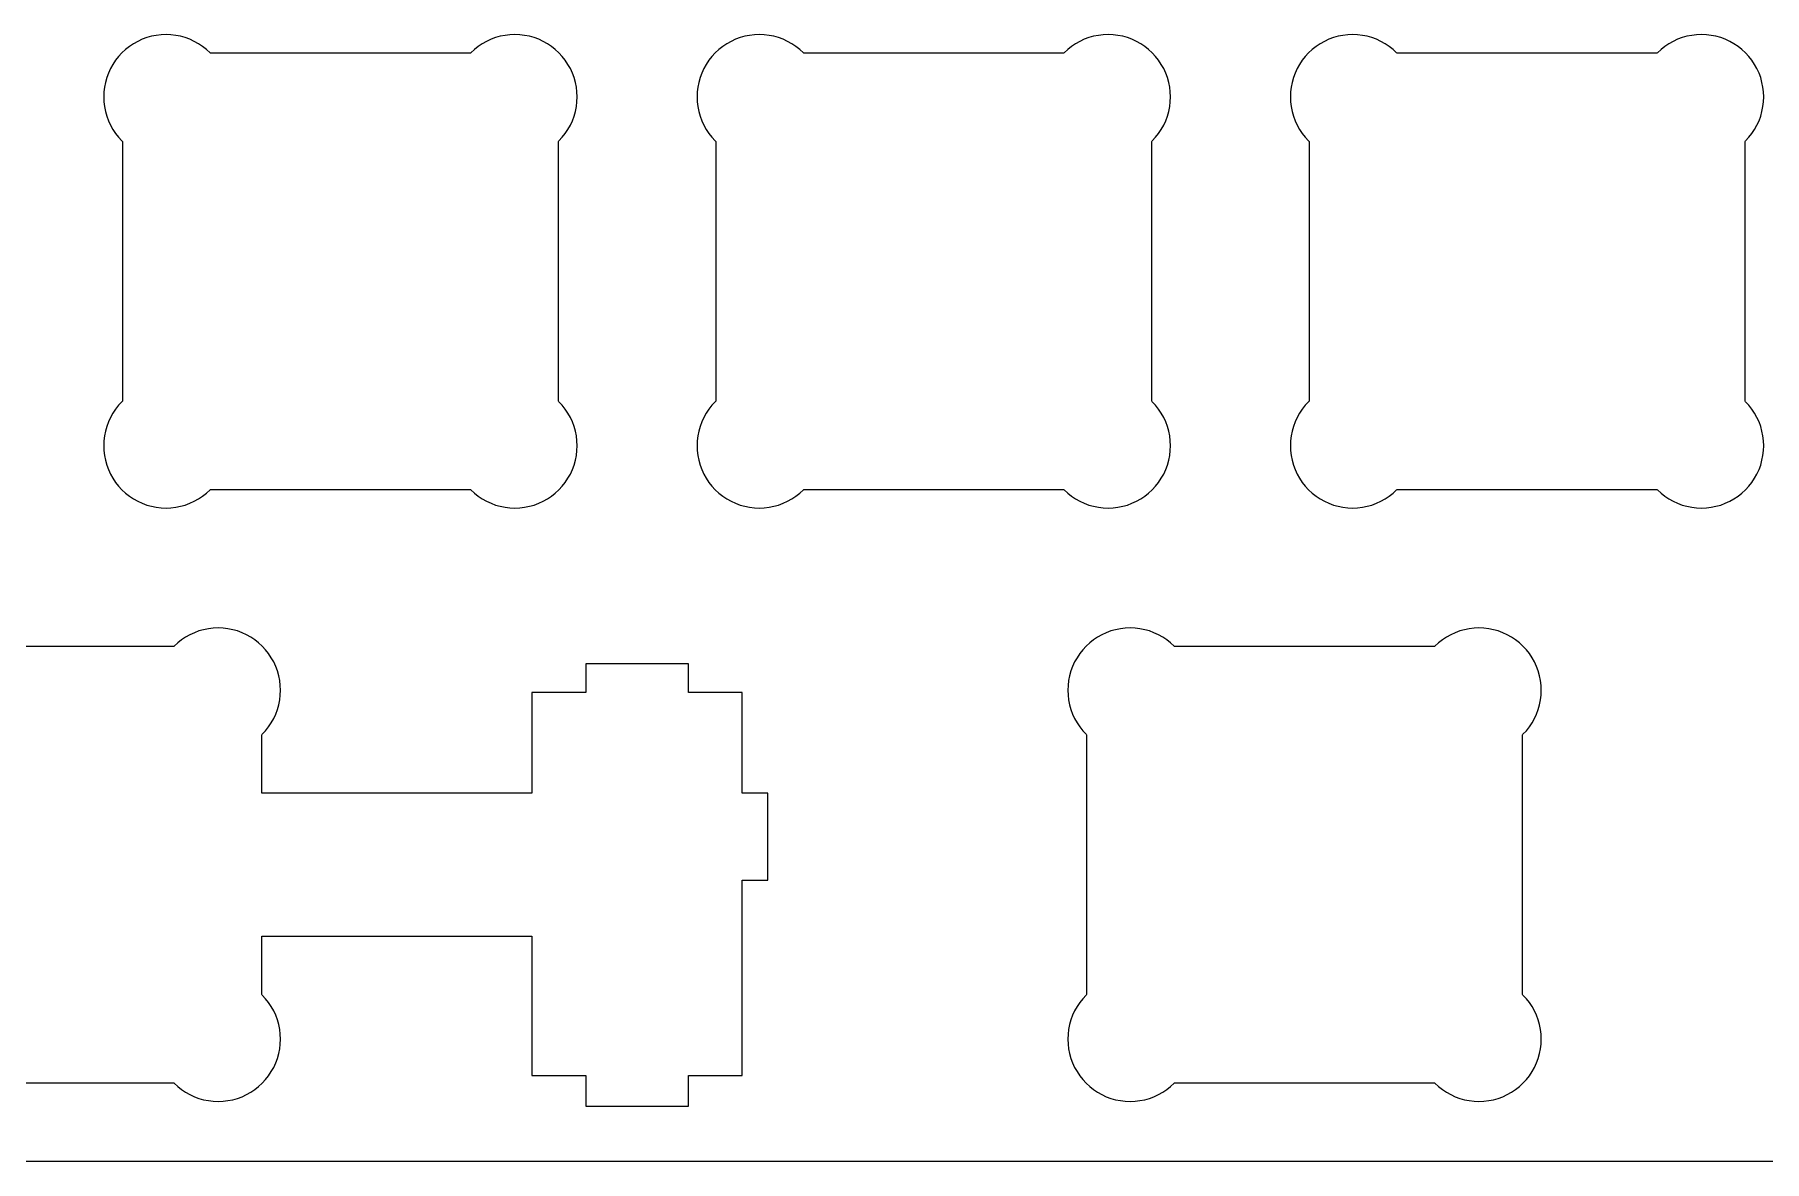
# Model space of a CAD drawing. Extents: x 0 to 286, y 0 to 95.
# Drawn here: x 133.1 to 188.7, y 0.1 to 36.3 of the extents above; entities that cross this region are included whole.
import ezdxf

# ---------------------------------------------------------------- set-up
doc = ezdxf.new("R2010")
doc.units = 0
doc.layers.get('0').update_dxf_attribs({"linetype": 'CONTINUOUS'})

msp = doc.modelspace()

# ---------------------------------------------------------------- linework, layer by layer
at = {"color": 0}
for p, q in [((136.604, 36.1156), (136.462, 36.0507)), ((136.751, 36.1707), (136.604, 36.1156)), ((136.902, 36.2133), (136.751, 36.1707)), ((137.057, 36.2437), (136.902, 36.2133)), ((137.213, 36.2617), (137.057, 36.2437)), ((137.37, 36.2673), (137.213, 36.2617)), ((137.525, 36.2617), (137.37, 36.2673)), ((137.681, 36.2437), (137.525, 36.2617)), ((137.836, 36.2133), (137.681, 36.2437)), ((137.987, 36.1707), (137.836, 36.2133)), ((138.135, 36.1156), (137.987, 36.1707)), ((138.277, 36.0507), (138.135, 36.1156)), ((147.804, 36.1156), (147.662, 36.0507)), ((147.95, 36.1707), (147.804, 36.1156)), ((148.103, 36.2133), (147.95, 36.1707)), ((148.256, 36.2437), (148.103, 36.2133)), ((148.413, 36.2617), (148.256, 36.2437)), ((148.571, 36.2673), (148.413, 36.2617)), ((148.726, 36.2617), (148.571, 36.2673)), ((148.882, 36.2437), (148.726, 36.2617)), ((149.036, 36.2133), (148.882, 36.2437)), ((149.188, 36.1707), (149.036, 36.2133)), ((149.335, 36.1156), (149.188, 36.1707)), ((149.477, 36.0507), (149.335, 36.1156)), ((155.654, 36.1156), (155.512, 36.0507)), ((155.801, 36.1707), (155.654, 36.1156)), ((155.952, 36.2133), (155.801, 36.1707)), ((156.107, 36.2437), (155.952, 36.2133)), ((156.263, 36.2617), (156.107, 36.2437)), ((156.42, 36.2673), (156.263, 36.2617)), ((156.575, 36.2617), (156.42, 36.2673)), ((156.731, 36.2437), (156.575, 36.2617)), ((156.886, 36.2133), (156.731, 36.2437)), ((157.037, 36.1707), (156.886, 36.2133)), ((157.185, 36.1156), (157.037, 36.1707)), ((157.327, 36.0507), (157.185, 36.1156)), ((166.854, 36.1156), (166.712, 36.0507)), ((167, 36.1707), (166.854, 36.1156)), ((167.153, 36.2133), (167, 36.1707)), ((167.306, 36.2437), (167.153, 36.2133)), ((167.463, 36.2617), (167.306, 36.2437)), ((167.621, 36.2673), (167.463, 36.2617)), ((167.776, 36.2617), (167.621, 36.2673)), ((167.932, 36.2437), (167.776, 36.2617)), ((168.086, 36.2133), (167.932, 36.2437)), ((168.238, 36.1707), (168.086, 36.2133)), ((168.385, 36.1156), (168.238, 36.1707)), ((168.527, 36.0507), (168.385, 36.1156)), ((174.704, 36.1156), (174.562, 36.0507)), ((174.851, 36.1707), (174.704, 36.1156)), ((175.002, 36.2133), (174.851, 36.1707)), ((175.157, 36.2437), (175.002, 36.2133)), ((175.313, 36.2617), (175.157, 36.2437)), ((175.47, 36.2673), (175.313, 36.2617)), ((175.625, 36.2617), (175.47, 36.2673)), ((175.781, 36.2437), (175.625, 36.2617)), ((175.936, 36.2133), (175.781, 36.2437)), ((176.087, 36.1707), (175.936, 36.2133)), ((176.235, 36.1156), (176.087, 36.1707)), ((176.377, 36.0507), (176.235, 36.1156)), ((185.904, 36.1156), (185.762, 36.0507)), ((186.05, 36.1707), (185.904, 36.1156)), ((186.203, 36.2133), (186.05, 36.1707)), ((186.356, 36.2437), (186.203, 36.2133)), ((186.513, 36.2617), (186.356, 36.2437)), ((186.671, 36.2673), (186.513, 36.2617)), ((186.826, 36.2617), (186.671, 36.2673)), ((186.982, 36.2437), (186.826, 36.2617)), ((187.136, 36.2133), (186.982, 36.2437)), ((187.288, 36.1707), (187.136, 36.2133)), ((187.435, 36.1156), (187.288, 36.1707)), ((187.577, 36.0507), (187.435, 36.1156)), ((135.848, 35.5671), (135.751, 35.4432)), ((135.955, 35.6828), (135.848, 35.5671)), ((136.07, 35.789), (135.955, 35.6828)), ((136.194, 35.887), (136.07, 35.789)), ((136.325, 35.9738), (136.194, 35.887)), ((136.462, 36.0507), (136.325, 35.9738)), ((138.414, 35.9738), (138.277, 36.0507)), ((138.545, 35.887), (138.414, 35.9738)), ((138.668, 35.789), (138.545, 35.887)), ((138.783, 35.6828), (138.668, 35.789)), ((138.797, 35.6676), (138.783, 35.6828)), ((147.141, 35.6676), (138.797, 35.6676)), ((147.155, 35.6828), (147.141, 35.6676)), ((147.271, 35.789), (147.155, 35.6828)), ((147.394, 35.887), (147.271, 35.789)), ((147.525, 35.9738), (147.394, 35.887)), ((147.662, 36.0507), (147.525, 35.9738)), ((149.614, 35.9738), (149.477, 36.0507)), ((149.745, 35.887), (149.614, 35.9738)), ((149.867, 35.789), (149.745, 35.887)), ((149.984, 35.6828), (149.867, 35.789)), ((150.09, 35.5671), (149.984, 35.6828)), ((150.188, 35.4432), (150.09, 35.5671)), ((154.898, 35.5671), (154.801, 35.4432)), ((155.005, 35.6828), (154.898, 35.5671)), ((155.12, 35.789), (155.005, 35.6828)), ((155.244, 35.887), (155.12, 35.789)), ((155.375, 35.9738), (155.244, 35.887)), ((155.512, 36.0507), (155.375, 35.9738)), ((157.464, 35.9738), (157.327, 36.0507)), ((157.595, 35.887), (157.464, 35.9738)), ((157.718, 35.789), (157.595, 35.887)), ((157.833, 35.6828), (157.718, 35.789)), ((157.847, 35.6676), (157.833, 35.6828)), ((166.191, 35.6676), (157.847, 35.6676)), ((166.205, 35.6828), (166.191, 35.6676)), ((166.321, 35.789), (166.205, 35.6828)), ((166.444, 35.887), (166.321, 35.789)), ((166.575, 35.9738), (166.444, 35.887)), ((166.712, 36.0507), (166.575, 35.9738)), ((168.664, 35.9738), (168.527, 36.0507)), ((168.795, 35.887), (168.664, 35.9738)), ((168.917, 35.789), (168.795, 35.887)), ((169.034, 35.6828), (168.917, 35.789)), ((169.14, 35.5671), (169.034, 35.6828)), ((169.238, 35.4432), (169.14, 35.5671)), ((173.948, 35.5671), (173.851, 35.4432)), ((174.055, 35.6828), (173.948, 35.5671)), ((174.17, 35.789), (174.055, 35.6828)), ((174.294, 35.887), (174.17, 35.789)), ((174.425, 35.9738), (174.294, 35.887)), ((174.562, 36.0507), (174.425, 35.9738)), ((176.514, 35.9738), (176.377, 36.0507)), ((176.645, 35.887), (176.514, 35.9738)), ((176.768, 35.789), (176.645, 35.887)), ((176.883, 35.6828), (176.768, 35.789)), ((176.897, 35.6676), (176.883, 35.6828)), ((185.241, 35.6676), (176.897, 35.6676)), ((185.255, 35.6828), (185.241, 35.6676)), ((185.371, 35.789), (185.255, 35.6828)), ((185.494, 35.887), (185.371, 35.789)), ((185.625, 35.9738), (185.494, 35.887)), ((185.762, 36.0507), (185.625, 35.9738)), ((187.714, 35.9738), (187.577, 36.0507)), ((187.845, 35.887), (187.714, 35.9738)), ((187.967, 35.789), (187.845, 35.887)), ((188.084, 35.6828), (187.967, 35.789)), ((188.19, 35.5671), (188.084, 35.6828)), ((188.288, 35.4432), (188.19, 35.5671)), ((135.522, 35.0339), (135.467, 34.8864)), ((135.587, 35.1758), (135.522, 35.0339)), ((135.664, 35.3123), (135.587, 35.1758)), ((135.751, 35.4432), (135.664, 35.3123)), ((150.275, 35.3123), (150.188, 35.4432)), ((150.352, 35.1758), (150.275, 35.3123)), ((150.417, 35.0339), (150.352, 35.1758)), ((150.472, 34.8864), (150.417, 35.0339)), ((154.572, 35.0339), (154.517, 34.8864)), ((154.637, 35.1758), (154.572, 35.0339)), ((154.714, 35.3123), (154.637, 35.1758)), ((154.801, 35.4432), (154.714, 35.3123)), ((169.325, 35.3123), (169.238, 35.4432)), ((169.402, 35.1758), (169.325, 35.3123)), ((169.467, 35.0339), (169.402, 35.1758)), ((169.522, 34.8864), (169.467, 35.0339)), ((173.622, 35.0339), (173.567, 34.8864)), ((173.687, 35.1758), (173.622, 35.0339)), ((173.764, 35.3123), (173.687, 35.1758)), ((173.851, 35.4432), (173.764, 35.3123)), ((188.375, 35.3123), (188.288, 35.4432)), ((188.452, 35.1758), (188.375, 35.3123)), ((188.517, 35.0339), (188.452, 35.1758)), ((188.572, 34.8864), (188.517, 35.0339)), ((135.394, 34.5805), (135.376, 34.4248)), ((135.425, 34.7348), (135.394, 34.5805)), ((135.467, 34.8864), (135.425, 34.7348)), ((150.513, 34.7348), (150.472, 34.8864)), ((150.545, 34.5805), (150.513, 34.7348)), ((150.563, 34.4248), (150.545, 34.5805)), ((154.444, 34.5805), (154.426, 34.4248)), ((154.475, 34.7348), (154.444, 34.5805)), ((154.517, 34.8864), (154.475, 34.7348)), ((169.563, 34.7348), (169.522, 34.8864)), ((169.595, 34.5805), (169.563, 34.7348)), ((169.613, 34.4248), (169.595, 34.5805)), ((173.494, 34.5805), (173.476, 34.4248)), ((173.525, 34.7348), (173.494, 34.5805)), ((173.567, 34.8864), (173.525, 34.7348)), ((188.613, 34.7348), (188.572, 34.8864)), ((188.645, 34.5805), (188.613, 34.7348)), ((188.663, 34.4248), (188.645, 34.5805)), ((135.376, 34.4248), (135.369, 34.269)), ((135.369, 34.269), (135.376, 34.112)), ((135.376, 34.112), (135.394, 33.9562)), ((135.394, 33.9562), (135.425, 33.8019)), ((150.513, 33.8019), (150.545, 33.9562)), ((150.545, 33.9562), (150.563, 34.112)), ((150.57, 34.269), (150.563, 34.4248)), ((150.563, 34.112), (150.57, 34.269)), ((154.426, 34.4248), (154.42, 34.269)), ((154.42, 34.269), (154.426, 34.112)), ((154.426, 34.112), (154.444, 33.9562)), ((154.444, 33.9562), (154.475, 33.8019)), ((169.563, 33.8019), (169.595, 33.9562)), ((169.595, 33.9562), (169.613, 34.112)), ((169.62, 34.269), (169.613, 34.4248)), ((169.613, 34.112), (169.62, 34.269)), ((173.476, 34.4248), (173.469, 34.269)), ((173.469, 34.269), (173.476, 34.112)), ((173.476, 34.112), (173.494, 33.9562)), ((173.494, 33.9562), (173.525, 33.8019)), ((188.613, 33.8019), (188.645, 33.9562)), ((188.645, 33.9562), (188.663, 34.112)), ((188.67, 34.269), (188.663, 34.4248)), ((188.663, 34.112), (188.67, 34.269)), ((135.425, 33.8019), (135.467, 33.6503)), ((135.467, 33.6503), (135.522, 33.5029)), ((135.522, 33.5029), (135.587, 33.3609)), ((135.587, 33.3609), (135.664, 33.2231)), ((150.275, 33.2231), (150.352, 33.3609)), ((150.352, 33.3609), (150.417, 33.5029)), ((150.417, 33.5029), (150.472, 33.6503)), ((150.472, 33.6503), (150.513, 33.8019)), ((154.475, 33.8019), (154.517, 33.6503)), ((154.517, 33.6503), (154.572, 33.5029)), ((154.572, 33.5029), (154.637, 33.3609)), ((154.637, 33.3609), (154.714, 33.2231)), ((169.325, 33.2231), (169.402, 33.3609)), ((169.402, 33.3609), (169.467, 33.5029)), ((169.467, 33.5029), (169.522, 33.6503)), ((169.522, 33.6503), (169.563, 33.8019)), ((173.525, 33.8019), (173.567, 33.6503)), ((173.567, 33.6503), (173.622, 33.5029)), ((173.622, 33.5029), (173.687, 33.3609)), ((173.687, 33.3609), (173.764, 33.2231)), ((188.375, 33.2231), (188.452, 33.3609)), ((188.452, 33.3609), (188.517, 33.5029)), ((188.517, 33.5029), (188.572, 33.6503)), ((188.572, 33.6503), (188.613, 33.8019)), ((135.664, 33.2231), (135.751, 33.0922)), ((135.751, 33.0922), (135.848, 32.9696)), ((135.848, 32.9696), (135.955, 32.8538)), ((135.955, 32.8538), (135.97, 32.84)), ((135.97, 32.84), (135.97, 24.496)), ((149.969, 32.84), (149.984, 32.8538)), ((149.969, 24.496), (149.969, 32.84)), ((149.984, 32.8538), (150.09, 32.9696)), ((150.09, 32.9696), (150.188, 33.0922)), ((150.188, 33.0922), (150.275, 33.2231)), ((154.714, 33.2231), (154.801, 33.0922)), ((154.801, 33.0922), (154.898, 32.9696)), ((154.898, 32.9696), (155.005, 32.8538)), ((155.005, 32.8538), (155.02, 32.84)), ((155.02, 32.84), (155.02, 24.496)), ((169.019, 32.84), (169.034, 32.8538)), ((169.019, 24.496), (169.019, 32.84)), ((169.034, 32.8538), (169.14, 32.9696)), ((169.14, 32.9696), (169.238, 33.0922)), ((169.238, 33.0922), (169.325, 33.2231)), ((173.764, 33.2231), (173.851, 33.0922)), ((173.851, 33.0922), (173.948, 32.9696)), ((173.948, 32.9696), (174.055, 32.8538)), ((174.055, 32.8538), (174.07, 32.84)), ((174.07, 32.84), (174.07, 24.496)), ((188.069, 32.84), (188.084, 32.8538)), ((188.069, 24.496), (188.069, 32.84)), ((188.084, 32.8538), (188.19, 32.9696)), ((188.19, 32.9696), (188.288, 33.0922)), ((188.288, 33.0922), (188.375, 33.2231)), ((135.955, 24.4822), (135.848, 24.3665)), ((135.97, 24.496), (135.955, 24.4822)), ((149.984, 24.4822), (149.969, 24.496)), ((150.09, 24.3665), (149.984, 24.4822)), ((155.005, 24.4822), (154.898, 24.3665)), ((155.02, 24.496), (155.005, 24.4822)), ((169.034, 24.4822), (169.019, 24.496)), ((169.14, 24.3665), (169.034, 24.4822)), ((174.055, 24.4822), (173.948, 24.3665)), ((174.07, 24.496), (174.055, 24.4822)), ((188.084, 24.4822), (188.069, 24.496)), ((188.19, 24.3665), (188.084, 24.4822)), ((135.587, 23.9751), (135.522, 23.8332)), ((135.664, 24.1129), (135.587, 23.9751)), ((135.751, 24.2438), (135.664, 24.1129)), ((135.848, 24.3665), (135.751, 24.2438)), ((150.188, 24.2438), (150.09, 24.3665)), ((150.275, 24.1129), (150.188, 24.2438)), ((150.352, 23.9751), (150.275, 24.1129)), ((150.417, 23.8332), (150.352, 23.9751)), ((154.637, 23.9751), (154.572, 23.8332)), ((154.714, 24.1129), (154.637, 23.9751)), ((154.801, 24.2438), (154.714, 24.1129)), ((154.898, 24.3665), (154.801, 24.2438)), ((169.238, 24.2438), (169.14, 24.3665)), ((169.325, 24.1129), (169.238, 24.2438)), ((169.402, 23.9751), (169.325, 24.1129)), ((169.467, 23.8332), (169.402, 23.9751)), ((173.687, 23.9751), (173.622, 23.8332)), ((173.764, 24.1129), (173.687, 23.9751)), ((173.851, 24.2438), (173.764, 24.1129)), ((173.948, 24.3665), (173.851, 24.2438)), ((188.288, 24.2438), (188.19, 24.3665)), ((188.375, 24.1129), (188.288, 24.2438)), ((188.452, 23.9751), (188.375, 24.1129)), ((188.517, 23.8332), (188.452, 23.9751)), ((135.394, 23.3812), (135.376, 23.2241)), ((135.425, 23.5341), (135.394, 23.3812)), ((135.467, 23.6871), (135.425, 23.5341)), ((135.522, 23.8332), (135.467, 23.6871)), ((150.472, 23.6871), (150.417, 23.8332)), ((150.513, 23.5341), (150.472, 23.6871)), ((150.545, 23.3812), (150.513, 23.5341)), ((150.563, 23.2241), (150.545, 23.3812)), ((154.444, 23.3812), (154.426, 23.2241)), ((154.475, 23.5341), (154.444, 23.3812)), ((154.517, 23.6871), (154.475, 23.5341)), ((154.572, 23.8332), (154.517, 23.6871)), ((169.522, 23.6871), (169.467, 23.8332)), ((169.563, 23.5341), (169.522, 23.6871)), ((169.595, 23.3812), (169.563, 23.5341)), ((169.613, 23.2241), (169.595, 23.3812)), ((173.494, 23.3812), (173.476, 23.2241)), ((173.525, 23.5341), (173.494, 23.3812)), ((173.567, 23.6871), (173.525, 23.5341)), ((173.622, 23.8332), (173.567, 23.6871)), ((188.572, 23.6871), (188.517, 23.8332)), ((188.613, 23.5341), (188.572, 23.6871)), ((188.645, 23.3812), (188.613, 23.5341)), ((188.663, 23.2241), (188.645, 23.3812)), ((135.376, 23.2241), (135.369, 23.0684)), ((135.369, 23.0684), (135.376, 22.9113)), ((135.376, 22.9113), (135.394, 22.7555)), ((150.545, 22.7555), (150.563, 22.9113)), ((150.57, 23.0684), (150.563, 23.2241)), ((150.563, 22.9113), (150.57, 23.0684)), ((154.426, 23.2241), (154.42, 23.0684)), ((154.42, 23.0684), (154.426, 22.9113)), ((154.426, 22.9113), (154.444, 22.7555)), ((169.595, 22.7555), (169.613, 22.9113)), ((169.62, 23.0684), (169.613, 23.2241)), ((169.613, 22.9113), (169.62, 23.0684)), ((173.476, 23.2241), (173.469, 23.0684)), ((173.469, 23.0684), (173.476, 22.9113)), ((173.476, 22.9113), (173.494, 22.7555)), ((188.645, 22.7555), (188.663, 22.9113)), ((188.67, 23.0684), (188.663, 23.2241)), ((188.663, 22.9113), (188.67, 23.0684)), ((135.394, 22.7555), (135.425, 22.6012)), ((135.425, 22.6012), (135.467, 22.4496)), ((135.467, 22.4496), (135.522, 22.3022)), ((135.522, 22.3022), (135.587, 22.1602)), ((150.352, 22.1602), (150.417, 22.3022)), ((150.417, 22.3022), (150.472, 22.4496)), ((150.472, 22.4496), (150.513, 22.6012)), ((150.513, 22.6012), (150.545, 22.7555)), ((154.444, 22.7555), (154.475, 22.6012)), ((154.475, 22.6012), (154.517, 22.4496)), ((154.517, 22.4496), (154.572, 22.3022)), ((154.572, 22.3022), (154.637, 22.1602)), ((169.402, 22.1602), (169.467, 22.3022)), ((169.467, 22.3022), (169.522, 22.4496)), ((169.522, 22.4496), (169.563, 22.6012)), ((169.563, 22.6012), (169.595, 22.7555)), ((173.494, 22.7555), (173.525, 22.6012)), ((173.525, 22.6012), (173.567, 22.4496)), ((173.567, 22.4496), (173.622, 22.3022)), ((173.622, 22.3022), (173.687, 22.1602)), ((188.452, 22.1602), (188.517, 22.3022)), ((188.517, 22.3022), (188.572, 22.4496)), ((188.572, 22.4496), (188.613, 22.6012)), ((188.613, 22.6012), (188.645, 22.7555)), ((135.587, 22.1602), (135.664, 22.0238)), ((135.664, 22.0238), (135.751, 21.8929)), ((135.751, 21.8929), (135.848, 21.7702)), ((135.848, 21.7702), (135.955, 21.6531)), ((138.783, 21.6531), (138.797, 21.6683)), ((138.797, 21.6683), (147.141, 21.6683)), ((147.141, 21.6683), (147.155, 21.6531)), ((149.984, 21.6531), (150.09, 21.7702)), ((150.09, 21.7702), (150.188, 21.8929)), ((150.188, 21.8929), (150.275, 22.0238)), ((150.275, 22.0238), (150.352, 22.1602)), ((154.637, 22.1602), (154.714, 22.0238)), ((154.714, 22.0238), (154.801, 21.8929)), ((154.801, 21.8929), (154.898, 21.7702)), ((154.898, 21.7702), (155.005, 21.6531)), ((157.833, 21.6531), (157.847, 21.6683)), ((157.847, 21.6683), (166.191, 21.6683)), ((166.191, 21.6683), (166.205, 21.6531)), ((169.034, 21.6531), (169.14, 21.7702)), ((169.14, 21.7702), (169.238, 21.8929)), ((169.238, 21.8929), (169.325, 22.0238)), ((169.325, 22.0238), (169.402, 22.1602)), ((173.687, 22.1602), (173.764, 22.0238)), ((173.764, 22.0238), (173.851, 21.8929)), ((173.851, 21.8929), (173.948, 21.7702)), ((173.948, 21.7702), (174.055, 21.6531)), ((176.883, 21.6531), (176.897, 21.6683)), ((176.897, 21.6683), (185.241, 21.6683)), ((185.241, 21.6683), (185.255, 21.6531)), ((188.084, 21.6531), (188.19, 21.7702)), ((188.19, 21.7702), (188.288, 21.8929)), ((188.288, 21.8929), (188.375, 22.0238)), ((188.375, 22.0238), (188.452, 22.1602)), ((135.955, 21.6531), (136.07, 21.547)), ((136.07, 21.547), (136.194, 21.4492)), ((136.194, 21.4492), (136.325, 21.3624)), ((136.325, 21.3624), (136.462, 21.2852)), ((136.462, 21.2852), (136.604, 21.2204)), ((136.604, 21.2204), (136.751, 21.1653)), ((136.751, 21.1653), (136.902, 21.1239)), ((136.902, 21.1239), (137.057, 21.0923)), ((137.681, 21.0923), (137.836, 21.1239)), ((137.836, 21.1239), (137.987, 21.1653)), ((137.987, 21.1653), (138.135, 21.2204)), ((138.135, 21.2204), (138.277, 21.2852)), ((138.277, 21.2852), (138.414, 21.3624)), ((138.414, 21.3624), (138.545, 21.4492)), ((138.545, 21.4492), (138.668, 21.547)), ((138.668, 21.547), (138.783, 21.6531)), ((147.155, 21.6531), (147.271, 21.547)), ((147.271, 21.547), (147.394, 21.4492)), ((147.394, 21.4492), (147.525, 21.3624)), ((147.525, 21.3624), (147.662, 21.2852)), ((147.662, 21.2852), (147.804, 21.2204)), ((147.804, 21.2204), (147.95, 21.1653)), ((147.95, 21.1653), (148.103, 21.1239)), ((148.103, 21.1239), (148.256, 21.0923)), ((148.882, 21.0923), (149.036, 21.1239)), ((149.036, 21.1239), (149.188, 21.1653)), ((149.188, 21.1653), (149.335, 21.2204)), ((149.335, 21.2204), (149.477, 21.2852)), ((149.477, 21.2852), (149.614, 21.3624)), ((149.614, 21.3624), (149.745, 21.4492)), ((149.745, 21.4492), (149.867, 21.547)), ((149.867, 21.547), (149.984, 21.6531)), ((155.005, 21.6531), (155.12, 21.547)), ((155.12, 21.547), (155.244, 21.4492)), ((155.244, 21.4492), (155.375, 21.3624)), ((155.375, 21.3624), (155.512, 21.2852)), ((155.512, 21.2852), (155.654, 21.2204)), ((155.654, 21.2204), (155.801, 21.1653)), ((155.801, 21.1653), (155.952, 21.1239)), ((155.952, 21.1239), (156.107, 21.0923)), ((156.731, 21.0923), (156.886, 21.1239)), ((156.886, 21.1239), (157.037, 21.1653)), ((157.037, 21.1653), (157.185, 21.2204)), ((157.185, 21.2204), (157.327, 21.2852)), ((157.327, 21.2852), (157.464, 21.3624)), ((157.464, 21.3624), (157.595, 21.4492)), ((157.595, 21.4492), (157.718, 21.547)), ((157.718, 21.547), (157.833, 21.6531)), ((166.205, 21.6531), (166.321, 21.547)), ((166.321, 21.547), (166.444, 21.4492)), ((166.444, 21.4492), (166.575, 21.3624)), ((166.575, 21.3624), (166.712, 21.2852)), ((166.712, 21.2852), (166.854, 21.2204)), ((166.854, 21.2204), (167, 21.1653)), ((167, 21.1653), (167.153, 21.1239)), ((167.153, 21.1239), (167.306, 21.0923)), ((167.932, 21.0923), (168.086, 21.1239)), ((168.086, 21.1239), (168.238, 21.1653)), ((168.238, 21.1653), (168.385, 21.2204)), ((168.385, 21.2204), (168.527, 21.2852)), ((168.527, 21.2852), (168.664, 21.3624)), ((168.664, 21.3624), (168.795, 21.4492)), ((168.795, 21.4492), (168.917, 21.547)), ((168.917, 21.547), (169.034, 21.6531)), ((174.055, 21.6531), (174.17, 21.547)), ((174.17, 21.547), (174.294, 21.4492)), ((174.294, 21.4492), (174.425, 21.3624)), ((174.425, 21.3624), (174.562, 21.2852)), ((174.562, 21.2852), (174.704, 21.2204)), ((174.704, 21.2204), (174.851, 21.1653)), ((174.851, 21.1653), (175.002, 21.1239)), ((175.002, 21.1239), (175.157, 21.0923)), ((175.781, 21.0923), (175.936, 21.1239)), ((175.936, 21.1239), (176.087, 21.1653)), ((176.087, 21.1653), (176.235, 21.2204)), ((176.235, 21.2204), (176.377, 21.2852)), ((176.377, 21.2852), (176.514, 21.3624)), ((176.514, 21.3624), (176.645, 21.4492)), ((176.645, 21.4492), (176.768, 21.547)), ((176.768, 21.547), (176.883, 21.6531)), ((185.255, 21.6531), (185.371, 21.547)), ((185.371, 21.547), (185.494, 21.4492)), ((185.494, 21.4492), (185.625, 21.3624)), ((185.625, 21.3624), (185.762, 21.2852)), ((185.762, 21.2852), (185.904, 21.2204)), ((185.904, 21.2204), (186.05, 21.1653)), ((186.05, 21.1653), (186.203, 21.1239)), ((186.203, 21.1239), (186.356, 21.0923)), ((186.982, 21.0923), (187.136, 21.1239)), ((187.136, 21.1239), (187.288, 21.1653)), ((187.288, 21.1653), (187.435, 21.2204)), ((187.435, 21.2204), (187.577, 21.2852)), ((187.577, 21.2852), (187.714, 21.3624)), ((187.714, 21.3624), (187.845, 21.4492)), ((187.845, 21.4492), (187.967, 21.547)), ((187.967, 21.547), (188.084, 21.6531)), ((137.057, 21.0923), (137.213, 21.0743)), ((137.213, 21.0743), (137.37, 21.0688)), ((137.37, 21.0688), (137.525, 21.0743)), ((137.525, 21.0743), (137.681, 21.0923)), ((148.256, 21.0923), (148.413, 21.0743)), ((148.413, 21.0743), (148.571, 21.0688)), ((148.571, 21.0688), (148.726, 21.0743)), ((148.726, 21.0743), (148.882, 21.0923)), ((156.107, 21.0923), (156.263, 21.0743)), ((156.263, 21.0743), (156.42, 21.0688)), ((156.42, 21.0688), (156.575, 21.0743)), ((156.575, 21.0743), (156.731, 21.0923)), ((167.306, 21.0923), (167.463, 21.0743)), ((167.463, 21.0743), (167.621, 21.0688)), ((167.621, 21.0688), (167.776, 21.0743)), ((167.776, 21.0743), (167.932, 21.0923)), ((175.157, 21.0923), (175.313, 21.0743)), ((175.313, 21.0743), (175.47, 21.0688)), ((175.47, 21.0688), (175.625, 21.0743)), ((175.625, 21.0743), (175.781, 21.0923)), ((186.356, 21.0923), (186.513, 21.0743)), ((186.513, 21.0743), (186.671, 21.0688)), ((186.671, 21.0688), (186.826, 21.0743)), ((186.826, 21.0743), (186.982, 21.0923)), ((137.746, 16.739), (137.63, 16.6329)), ((137.869, 16.8369), (137.746, 16.739)), ((138, 16.9237), (137.869, 16.8369)), ((138.137, 17.0009), (138, 16.9237)), ((138.279, 17.0656), (138.137, 17.0009)), ((138.425, 17.1208), (138.279, 17.0656)), ((138.578, 17.1621), (138.425, 17.1208)), ((138.731, 17.1938), (138.578, 17.1621)), ((138.888, 17.2117), (138.731, 17.1938)), ((139.046, 17.2172), (138.888, 17.2117)), ((139.201, 17.2117), (139.046, 17.2172)), ((139.357, 17.1938), (139.201, 17.2117)), ((139.511, 17.1621), (139.357, 17.1938)), ((139.663, 17.1208), (139.511, 17.1621)), ((139.81, 17.0656), (139.663, 17.1208)), ((139.952, 17.0009), (139.81, 17.0656)), ((140.089, 16.9237), (139.952, 17.0009)), ((140.22, 16.8369), (140.089, 16.9237)), ((140.342, 16.739), (140.22, 16.8369)), ((140.459, 16.6329), (140.342, 16.739)), ((167.027, 16.739), (166.912, 16.6329)), ((167.149, 16.8369), (167.027, 16.739)), ((167.282, 16.9237), (167.149, 16.8369)), ((167.418, 17.0009), (167.282, 16.9237)), ((167.56, 17.0656), (167.418, 17.0009)), ((167.707, 17.1208), (167.56, 17.0656)), ((167.859, 17.1621), (167.707, 17.1208)), ((168.013, 17.1938), (167.859, 17.1621)), ((168.169, 17.2117), (168.013, 17.1938)), ((168.326, 17.2172), (168.169, 17.2117)), ((168.483, 17.2117), (168.326, 17.2172)), ((168.639, 17.1938), (168.483, 17.2117)), ((168.793, 17.1621), (168.639, 17.1938)), ((168.944, 17.1208), (168.793, 17.1621)), ((169.091, 17.0656), (168.944, 17.1208)), ((169.234, 17.0009), (169.091, 17.0656)), ((169.37, 16.9237), (169.234, 17.0009)), ((169.5, 16.8369), (169.37, 16.9237)), ((169.624, 16.739), (169.5, 16.8369)), ((169.74, 16.6329), (169.624, 16.739)), ((178.227, 16.739), (178.112, 16.6329)), ((178.35, 16.8369), (178.227, 16.739)), ((178.481, 16.9237), (178.35, 16.8369)), ((178.617, 17.0009), (178.481, 16.9237)), ((178.759, 17.0656), (178.617, 17.0009)), ((178.908, 17.1208), (178.759, 17.0656)), ((179.058, 17.1621), (178.908, 17.1208)), ((179.213, 17.1938), (179.058, 17.1621)), ((179.368, 17.2117), (179.213, 17.1938)), ((179.525, 17.2172), (179.368, 17.2117)), ((179.682, 17.2117), (179.525, 17.2172)), ((179.838, 17.1938), (179.682, 17.2117)), ((179.993, 17.1621), (179.838, 17.1938)), ((180.144, 17.1208), (179.993, 17.1621)), ((180.29, 17.0656), (180.144, 17.1208)), ((180.433, 17.0009), (180.29, 17.0656)), ((180.571, 16.9237), (180.433, 17.0009)), ((180.701, 16.8369), (180.571, 16.9237)), ((180.825, 16.739), (180.701, 16.8369)), ((180.939, 16.6329), (180.825, 16.739)), ((137.616, 16.6178), (129.272, 16.6178)), ((137.63, 16.6329), (137.616, 16.6178)), ((140.565, 16.5172), (140.459, 16.6329)), ((140.663, 16.3932), (140.565, 16.5172)), ((140.75, 16.2622), (140.663, 16.3932)), ((140.827, 16.1258), (140.75, 16.2622)), ((140.892, 15.9839), (140.827, 16.1258)), ((166.544, 16.1258), (166.478, 15.9839)), ((166.62, 16.2622), (166.544, 16.1258)), ((166.708, 16.3932), (166.62, 16.2622)), ((166.805, 16.5172), (166.708, 16.3932)), ((166.912, 16.6329), (166.805, 16.5172)), ((169.753, 16.6178), (169.74, 16.6329)), ((178.098, 16.6178), (169.753, 16.6178)), ((178.112, 16.6329), (178.098, 16.6178)), ((181.047, 16.5172), (180.939, 16.6329)), ((181.143, 16.3932), (181.047, 16.5172)), ((181.231, 16.2622), (181.143, 16.3932)), ((181.307, 16.1258), (181.231, 16.2622)), ((181.373, 15.9839), (181.307, 16.1258)), ((140.947, 15.8364), (140.892, 15.9839)), ((140.988, 15.6848), (140.947, 15.8364)), ((141.02, 15.5305), (140.988, 15.6848)), ((154.144, 16.0693), (150.844, 16.0693)), ((150.844, 16.0693), (150.844, 15.1474)), ((154.144, 15.1474), (154.144, 16.0693)), ((166.38, 15.6848), (166.35, 15.5305)), ((166.424, 15.8364), (166.38, 15.6848)), ((166.478, 15.9839), (166.424, 15.8364)), ((181.428, 15.8364), (181.373, 15.9839)), ((181.47, 15.6848), (181.428, 15.8364)), ((181.501, 15.5305), (181.47, 15.6848)), ((141.038, 15.3748), (141.02, 15.5305)), ((141.02, 14.9062), (141.038, 15.062)), ((141.045, 15.219), (141.038, 15.3748)), ((141.038, 15.062), (141.045, 15.219)), ((150.844, 15.1474), (149.12, 15.1474)), ((149.12, 15.1474), (149.12, 11.9173)), ((155.87, 15.1474), (154.144, 15.1474)), ((155.87, 11.9173), (155.87, 15.1474)), ((166.332, 15.3748), (166.325, 15.219)), ((166.325, 15.219), (166.332, 15.062)), ((166.35, 15.5305), (166.332, 15.3748)), ((166.332, 15.062), (166.35, 14.9062)), ((181.519, 15.3748), (181.501, 15.5305)), ((181.501, 14.9062), (181.519, 15.062)), ((181.526, 15.219), (181.519, 15.3748)), ((181.519, 15.062), (181.526, 15.219)), ((140.827, 14.3109), (140.892, 14.4529)), ((140.892, 14.4529), (140.947, 14.6003)), ((140.947, 14.6003), (140.988, 14.7519)), ((140.988, 14.7519), (141.02, 14.9062)), ((166.35, 14.9062), (166.38, 14.7519)), ((166.38, 14.7519), (166.424, 14.6003)), ((166.424, 14.6003), (166.478, 14.4529)), ((166.478, 14.4529), (166.544, 14.3109)), ((181.307, 14.3109), (181.373, 14.4529)), ((181.373, 14.4529), (181.428, 14.6003)), ((181.428, 14.6003), (181.47, 14.7519)), ((181.47, 14.7519), (181.501, 14.9062)), ((140.459, 13.8038), (140.565, 13.9196)), ((140.565, 13.9196), (140.663, 14.0422)), ((140.663, 14.0422), (140.75, 14.1731)), ((140.75, 14.1731), (140.827, 14.3109)), ((166.544, 14.3109), (166.62, 14.1731)), ((166.62, 14.1731), (166.708, 14.0422)), ((166.708, 14.0422), (166.805, 13.9196)), ((166.805, 13.9196), (166.912, 13.8038)), ((180.939, 13.8038), (181.047, 13.9196)), ((181.047, 13.9196), (181.143, 14.0422)), ((181.143, 14.0422), (181.231, 14.1731)), ((181.231, 14.1731), (181.307, 14.3109)), ((140.444, 13.79), (140.459, 13.8038)), ((140.444, 11.9173), (140.444, 13.79)), ((166.912, 13.8038), (166.926, 13.79)), ((166.926, 13.79), (166.926, 5.44601)), ((180.925, 13.79), (180.939, 13.8038)), ((180.925, 5.44601), (180.925, 13.79)), ((149.12, 11.9173), (140.444, 11.9173)), ((156.695, 11.9173), (155.87, 11.9173)), ((156.695, 9.11712), (156.695, 11.9173)), ((155.87, 2.84841), (155.87, 9.11712)), ((155.87, 9.11712), (156.695, 9.11712)), ((140.444, 5.44601), (140.444, 7.31876)), ((140.444, 7.31876), (149.12, 7.31876)), ((149.12, 7.31876), (149.12, 2.84841)), ((140.459, 5.43221), (140.444, 5.44601)), ((140.565, 5.31647), (140.459, 5.43221)), ((140.663, 5.19384), (140.565, 5.31647)), ((140.75, 5.06293), (140.663, 5.19384)), ((140.827, 4.9251), (140.75, 5.06293)), ((166.62, 5.06293), (166.544, 4.9251)), ((166.708, 5.19384), (166.62, 5.06293)), ((166.805, 5.31647), (166.708, 5.19384)), ((166.912, 5.43221), (166.805, 5.31647)), ((166.926, 5.44601), (166.912, 5.43221)), ((180.939, 5.43221), (180.925, 5.44601)), ((181.047, 5.31647), (180.939, 5.43221)), ((181.143, 5.19384), (181.047, 5.31647)), ((181.231, 5.06293), (181.143, 5.19384)), ((181.307, 4.9251), (181.231, 5.06293)), ((140.892, 4.78317), (140.827, 4.9251)), ((140.947, 4.63709), (140.892, 4.78317)), ((140.988, 4.48412), (140.947, 4.63709)), ((141.02, 4.33116), (140.988, 4.48412)), ((166.38, 4.48412), (166.35, 4.33116)), ((166.424, 4.63709), (166.38, 4.48412)), ((166.478, 4.78317), (166.424, 4.63709)), ((166.544, 4.9251), (166.478, 4.78317)), ((181.373, 4.78317), (181.307, 4.9251)), ((181.428, 4.63709), (181.373, 4.78317)), ((181.47, 4.48412), (181.428, 4.63709)), ((181.501, 4.33116), (181.47, 4.48412)), ((141.038, 4.17407), (141.02, 4.33116)), ((141.045, 4.01835), (141.038, 4.17407)), ((141.038, 3.86126), (141.045, 4.01835)), ((166.332, 4.17407), (166.325, 4.01835)), ((166.325, 4.01835), (166.332, 3.86126)), ((166.35, 4.33116), (166.332, 4.17407)), ((181.519, 4.17407), (181.501, 4.33116)), ((181.526, 4.01835), (181.519, 4.17407)), ((181.519, 3.86126), (181.526, 4.01835)), ((140.892, 3.25217), (140.947, 3.39962)), ((140.947, 3.39962), (140.988, 3.5512)), ((140.988, 3.5512), (141.02, 3.70554)), ((141.02, 3.70554), (141.038, 3.86126)), ((166.332, 3.86126), (166.35, 3.70554)), ((166.35, 3.70554), (166.38, 3.5512)), ((166.38, 3.5512), (166.424, 3.39962)), ((166.424, 3.39962), (166.478, 3.25217)), ((181.373, 3.25217), (181.428, 3.39962)), ((181.428, 3.39962), (181.47, 3.5512)), ((181.47, 3.5512), (181.501, 3.70554)), ((181.501, 3.70554), (181.519, 3.86126)), ((140.565, 2.72025), (140.663, 2.84289)), ((140.663, 2.84289), (140.75, 2.97381)), ((140.75, 2.97381), (140.827, 3.11023)), ((140.827, 3.11023), (140.892, 3.25217)), ((149.12, 2.84841), (150.844, 2.84841)), ((150.844, 2.84841), (150.844, 1.86724)), ((154.144, 1.86724), (154.144, 2.84841)), ((154.144, 2.84841), (155.87, 2.84841)), ((166.478, 3.25217), (166.544, 3.11023)), ((166.544, 3.11023), (166.62, 2.97381)), ((166.62, 2.97381), (166.708, 2.84289)), ((166.708, 2.84289), (166.805, 2.72025)), ((181.047, 2.72025), (181.143, 2.84289)), ((181.143, 2.84289), (181.231, 2.97381)), ((181.231, 2.97381), (181.307, 3.11023)), ((181.307, 3.11023), (181.373, 3.25217)), ((129.272, 2.61827), (137.616, 2.61827)), ((137.616, 2.61827), (137.63, 2.60312)), ((137.63, 2.60312), (137.746, 2.49701)), ((137.746, 2.49701), (137.869, 2.39916)), ((137.869, 2.39916), (138, 2.31235)), ((138, 2.31235), (138.137, 2.23518)), ((138.137, 2.23518), (138.279, 2.17041)), ((139.81, 2.17041), (139.952, 2.23518)), ((139.952, 2.23518), (140.089, 2.31235)), ((140.089, 2.31235), (140.22, 2.39916)), ((140.22, 2.39916), (140.342, 2.49701)), ((140.342, 2.49701), (140.459, 2.60312)), ((140.459, 2.60312), (140.565, 2.72025)), ((166.805, 2.72025), (166.912, 2.60312)), ((166.912, 2.60312), (167.027, 2.49701)), ((167.027, 2.49701), (167.149, 2.39916)), ((167.149, 2.39916), (167.282, 2.31235)), ((167.282, 2.31235), (167.418, 2.23518)), ((167.418, 2.23518), (167.56, 2.17041)), ((169.091, 2.17041), (169.234, 2.23518)), ((169.234, 2.23518), (169.37, 2.31235)), ((169.37, 2.31235), (169.5, 2.39916)), ((169.5, 2.39916), (169.624, 2.49701)), ((169.624, 2.49701), (169.74, 2.60312)), ((169.74, 2.60312), (169.752, 2.61827)), ((169.752, 2.61827), (178.099, 2.61827)), ((178.099, 2.61827), (178.112, 2.60312)), ((178.112, 2.60312), (178.227, 2.49701)), ((178.227, 2.49701), (178.35, 2.39916)), ((178.35, 2.39916), (178.481, 2.31235)), ((178.481, 2.31235), (178.617, 2.23518)), ((178.617, 2.23518), (178.759, 2.17041)), ((180.29, 2.17041), (180.433, 2.23518)), ((180.433, 2.23518), (180.571, 2.31235)), ((180.571, 2.31235), (180.701, 2.39916)), ((180.701, 2.39916), (180.825, 2.49701)), ((180.825, 2.49701), (180.939, 2.60312)), ((180.939, 2.60312), (181.047, 2.72025)), ((138.279, 2.17041), (138.425, 2.11529)), ((138.425, 2.11529), (138.578, 2.07395)), ((138.578, 2.07395), (138.731, 2.04225)), ((138.731, 2.04225), (138.888, 2.02434)), ((138.888, 2.02434), (139.046, 2.01883)), ((139.046, 2.01883), (139.201, 2.02434)), ((139.201, 2.02434), (139.357, 2.04225)), ((139.357, 2.04225), (139.511, 2.07395)), ((139.511, 2.07395), (139.663, 2.11529)), ((139.663, 2.11529), (139.81, 2.17041)), ((150.844, 1.86724), (154.144, 1.86724)), ((167.56, 2.17041), (167.707, 2.11529)), ((167.707, 2.11529), (167.859, 2.07395)), ((167.859, 2.07395), (168.013, 2.04225)), ((168.013, 2.04225), (168.169, 2.02434)), ((168.169, 2.02434), (168.326, 2.01883)), ((168.326, 2.01883), (168.483, 2.02434)), ((168.483, 2.02434), (168.639, 2.04225)), ((168.639, 2.04225), (168.793, 2.07395)), ((168.793, 2.07395), (168.944, 2.11529)), ((168.944, 2.11529), (169.091, 2.17041)), ((178.759, 2.17041), (178.908, 2.11529)), ((178.908, 2.11529), (179.058, 2.07395)), ((179.058, 2.07395), (179.213, 2.04225)), ((179.213, 2.04225), (179.368, 2.02434)), ((179.368, 2.02434), (179.525, 2.01883)), ((179.525, 2.01883), (179.682, 2.02434)), ((179.682, 2.02434), (179.838, 2.04225)), ((179.838, 2.04225), (179.993, 2.07395)), ((179.993, 2.07395), (180.144, 2.11529)), ((180.144, 2.11529), (180.29, 2.17041)), ((285.845, 0.09233), (0.09508, 0.09233))]:
    msp.add_line(p, q, dxfattribs=at)

doc.saveas('drawing.dxf')
